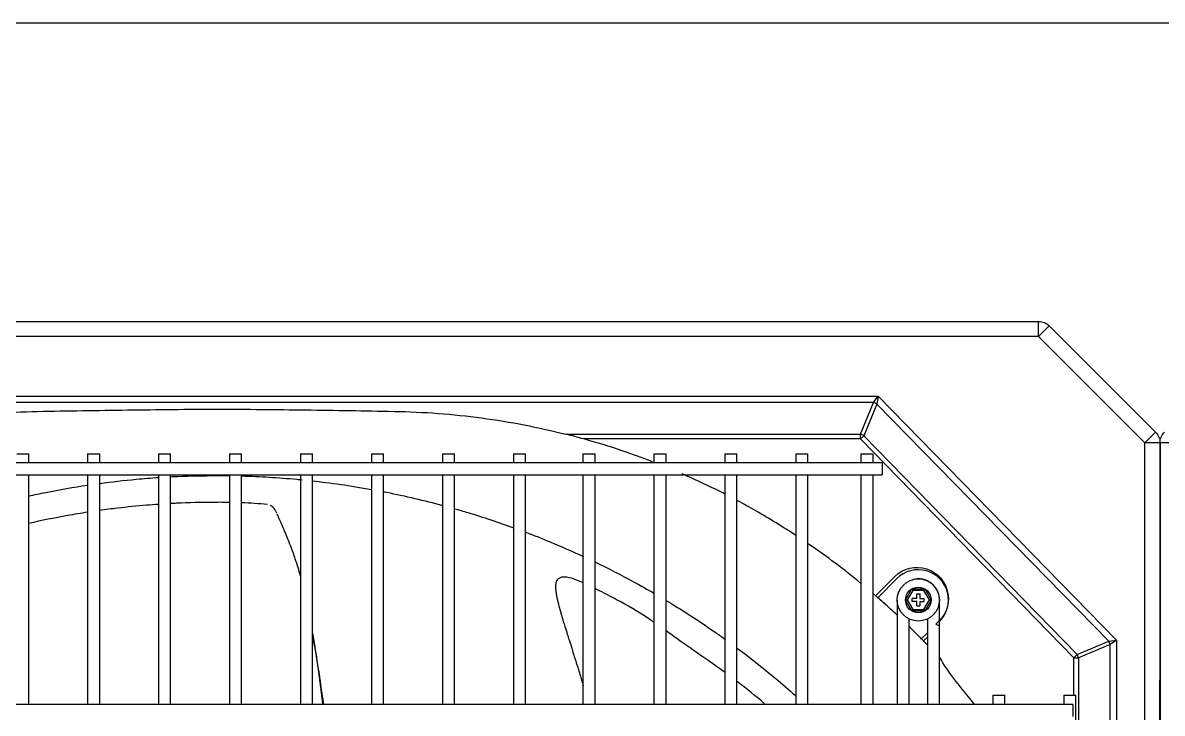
# Model space of a CAD drawing. Header units: millimetres. Extents: x 0 to 504600, y 0 to 118800.
# Drawn here: x 435197.6 to 435575, y 47969.8 to 48198.4 of the extents above; entities that cross this region are included whole.
import ezdxf

# ---------------------------------------------------------------- set-up
doc = ezdxf.new("R2010")
doc.units = ezdxf.units.MM
doc.header["$LTSCALE"] = 200
doc.layers.add('LG-AIRCON', color=240, linetype='Continuous')

# ---------------------------------------------------------------- blocks, each defined once
blk = doc.blocks.new('UXB+UXB')
at = {"layer": 'LG-AIRCON', "color": 0}
for p, q in [((-1820.02, 760), (-660.45, 760)), ((-660.45, 755), (-660.45, 760)), ((-660.45, 755), (-656.91, 758.54)), ((-656.91, 758.54), (-621.7, 723.32)), ((-660.45, 755), (-1820.02, 755)), ((-625.23, 719.79), (-660.45, 755)), ((-1765.12, 735.21), (-713.55, 735.21)), ((-715.07, 733.09), (-1763.59, 733.09)), ((-719.41, 722.61), (-715.07, 733.09)), ((-713.97, 732.63), (-718.31, 722.16)), ((-715.07, 733.09), (-713.55, 735.21)), ((-713.55, 735.21), (-713.97, 732.63)), ((-637.21, 654.07), (-713.97, 732.63)), ((-713.55, 735.21), (-634.64, 654.49)), ((-816.88, 722.61), (-719.41, 722.61)), ((-719.41, 721.06), (-811.04, 721.06)), ((-719.41, 721.06), (-719.41, 722.61)), ((-719.41, 721.06), (-718.31, 722.16)), ((-648.79, 648.63), (-719.41, 721.06)), ((-718.31, 722.16), (-647.69, 649.73)), ((-625.23, 719.79), (-621.7, 723.32)), ((-625.23, 40.21), (-625.23, 719.79)), ((-620.23, 719.79), (-625.23, 719.79)), ((-620.23, 719.79), (-620.23, 40.21)), ((-620.23, 40.68), (-620.23, 719.79)), ((-615.24, 719.79), (-620.23, 719.79)), ((-998.87, 716.17), (-994.87, 716.17)), ((-994.87, 713.17), (-994.87, 716.17)), ((-975.37, 716.17), (-975.37, 713.17)), ((-975.37, 716.17), (-971.37, 716.17)), ((-971.37, 713.17), (-971.37, 716.17)), ((-951.88, 716.17), (-951.88, 713.17)), ((-951.88, 716.17), (-947.88, 716.17)), ((-947.88, 713.17), (-947.88, 716.17)), ((-928.38, 716.17), (-928.38, 713.17)), ((-928.38, 716.17), (-924.38, 716.17)), ((-924.38, 713.17), (-924.38, 716.17)), ((-904.88, 716.17), (-904.88, 713.17)), ((-904.88, 716.17), (-900.88, 716.17)), ((-900.88, 713.17), (-900.88, 716.17)), ((-881.39, 716.17), (-881.39, 713.17)), ((-881.39, 716.17), (-877.39, 716.17)), ((-877.39, 713.17), (-877.39, 716.17)), ((-857.89, 716.17), (-857.89, 713.17)), ((-857.89, 716.17), (-853.89, 716.17)), ((-853.89, 713.17), (-853.89, 716.17)), ((-834.39, 716.17), (-834.39, 713.17)), ((-834.39, 716.17), (-830.4, 716.17)), ((-830.4, 713.17), (-830.4, 716.17)), ((-811.33, 716.17), (-811.33, 713.17)), ((-811.33, 716.17), (-807.33, 716.17)), ((-807.33, 713.17), (-807.33, 716.17)), ((-787.83, 716.17), (-787.83, 713.17)), ((-787.83, 716.17), (-783.83, 716.17)), ((-783.83, 713.17), (-783.83, 716.17)), ((-764.34, 716.17), (-764.34, 713.17)), ((-764.34, 716.17), (-760.34, 716.17)), ((-760.34, 713.17), (-760.34, 716.17)), ((-740.84, 716.17), (-740.84, 713.17)), ((-740.84, 716.17), (-736.84, 716.17)), ((-736.84, 713.17), (-736.84, 716.17)), ((-719.27, 716.17), (-719.27, 713.17)), ((-719.27, 716.17), (-715.27, 716.17)), ((-715.27, 713.17), (-715.27, 716.17)), ((-712.27, 713.17), (-1766.82, 713.17)), ((-712.27, 713.17), (-712.27, 711.17)), ((-712.27, 711.17), (-712.27, 709.17)), ((-1766.82, 709.17), (-712.27, 709.17)), ((-994.87, 633.18), (-994.87, 709.17)), ((-975.37, 709.17), (-975.37, 633.18)), ((-971.37, 633.18), (-971.37, 709.17)), ((-951.88, 709.17), (-951.88, 633.18)), ((-947.88, 633.18), (-947.88, 709.17)), ((-928.38, 709.17), (-928.38, 633.18)), ((-924.38, 633.18), (-924.38, 709.17)), ((-904.88, 709.17), (-904.88, 633.18)), ((-900.88, 633.18), (-900.88, 709.17)), ((-881.39, 709.17), (-881.39, 633.18)), ((-877.39, 633.18), (-877.39, 709.17)), ((-857.89, 709.17), (-857.89, 633.18)), ((-853.89, 633.18), (-853.89, 709.17)), ((-834.39, 709.17), (-834.39, 633.18)), ((-830.4, 633.18), (-830.4, 709.17)), ((-811.33, 709.17), (-811.33, 633.18)), ((-807.33, 633.18), (-807.33, 709.17)), ((-787.83, 709.17), (-787.83, 633.18)), ((-783.83, 633.18), (-783.83, 709.17)), ((-764.34, 709.17), (-764.34, 633.18)), ((-760.34, 633.18), (-760.34, 709.17)), ((-740.84, 709.17), (-740.84, 633.18)), ((-736.84, 633.18), (-736.84, 709.17)), ((-719.27, 709.17), (-719.27, 633.18)), ((-715.27, 633.18), (-715.27, 709.17)), ((-714.43, 669.16), (-708.05, 675.54)), ((-900.82, 671.75), (-900.88, 671.88)), ((-900.82, 671.75), (-900.88, 671.75)), ((-707.35, 674.83), (-713.67, 668.51)), ((-704.53, 667.76), (-702.4, 671.44)), ((-702.11, 670.94), (-703.95, 667.76)), ((-702.4, 671.44), (-698.15, 671.44)), ((-702.4, 671.44), (-702.11, 670.94)), ((-700.78, 668.26), (-702.28, 668.26)), ((-702.28, 667.26), (-702.28, 668.26)), ((-698.44, 670.94), (-702.11, 670.94)), ((-700.78, 669.76), (-699.78, 669.76)), ((-700.78, 668.26), (-700.78, 669.76)), ((-699.78, 669.76), (-699.78, 668.26)), ((-699.78, 668.26), (-698.28, 668.26)), ((-698.44, 670.94), (-698.15, 671.44)), ((-696.6, 667.76), (-698.44, 670.94)), ((-698.28, 667.26), (-698.28, 668.26)), ((-698.15, 671.44), (-696.03, 667.76)), ((-707.27, 667.6), (-707.27, 653.84)), ((-702.4, 664.08), (-704.53, 667.76)), ((-704.53, 667.76), (-703.95, 667.76)), ((-703.95, 667.76), (-702.11, 664.58)), ((-702.4, 664.08), (-702.11, 664.58)), ((-700.78, 667.26), (-702.28, 667.26)), ((-702.11, 664.58), (-698.44, 664.58)), ((-700.78, 665.76), (-700.78, 667.26)), ((-700.78, 665.76), (-699.78, 665.76)), ((-699.78, 667.26), (-699.78, 665.76)), ((-699.78, 667.26), (-698.28, 667.26)), ((-698.44, 664.58), (-696.6, 667.76)), ((-698.44, 664.58), (-698.15, 664.08)), ((-696.03, 667.76), (-698.15, 664.08)), ((-696.6, 667.76), (-696.03, 667.76)), ((-693.28, 653.84), (-693.28, 667.6)), ((-703.27, 653.84), (-703.27, 661.44)), ((-698.15, 664.08), (-702.4, 664.08)), ((-697.28, 661.44), (-697.28, 653.84)), ((-707.27, 656.89), (-707.27, 633.18)), ((-703.27, 633.18), (-703.27, 656.89)), ((-699.28, 654.93), (-697.28, 656.83)), ((-694.52, 659.78), (-693.28, 659.24)), ((-697.28, 655.45), (-698.58, 654.22)), ((-697.28, 653.84), (-697.28, 651.01)), ((-693.28, 651.01), (-693.28, 653.84)), ((-647.69, 649.73), (-637.21, 654.07)), ((-636.76, 652.97), (-647.23, 648.63)), ((-637.21, 654.07), (-634.64, 654.49)), ((-634.64, 654.49), (-636.76, 652.97)), ((-636.76, 164.82), (-636.76, 652.97)), ((-634.64, 654.49), (-634.64, 163.94)), ((-697.28, 651.01), (-697.28, 647.35)), ((-693.28, 647.35), (-693.28, 651.01)), ((-693.28, 651.01), (-693.28, 651.01)), ((-648.79, 648.63), (-647.69, 649.73)), ((-697.28, 647.35), (-697.28, 644.52)), ((-693.28, 644.52), (-693.28, 647.35)), ((-693.28, 647.35), (-693.28, 647.35)), ((-648.79, 636.18), (-648.79, 648.63)), ((-648.79, 648.63), (-647.23, 648.63)), ((-647.23, 648.63), (-647.23, 561.84)), ((-697.28, 644.52), (-697.28, 633.18)), ((-693.28, 633.18), (-693.28, 644.52)), ((-620.43, 640.85), (-620.43, 637.85)), ((-620.23, 637.85), (-620.43, 637.85)), ((-620.43, 637.85), (-620.43, 441.22)), ((-675.59, 636.18), (-675.59, 633.18)), ((-675.59, 636.18), (-671.59, 636.18)), ((-671.59, 633.18), (-671.59, 636.18)), ((-652.09, 636.18), (-652.09, 633.18)), ((-652.09, 636.18), (-648.09, 636.18)), ((-648.09, 182.25), (-648.09, 636.18)), ((-649.09, 633.18), (-1831.81, 633.18)), ((-649.09, 633.18), (-649.09, 631.18)), ((-649.09, 631.18), (-649.09, 629.18))]:
    blk.add_line(p, q, dxfattribs=at)
for radius in [7, 4.25, 4.25]:
    blk.add_circle((-700.28, 667.76), radius, dxfattribs=at)
at = {"layer": 'LG-AIRCON', "color": 0, "extrusion": (0, 0, -1)}
for centre, radius, start, end in [((660.45, 755), 5, 90, 135), ((625.23, 719.79), 5, 135, 180), ((615.24, 719.79), 5, 0, 45), ((700.73, 668.14), 10.41, 45.3072, 233.3862)]:
    blk.add_arc(centre, radius, start, end, dxfattribs=at)
at = {"layer": 'LG-AIRCON', "color": 0}
for centre, radius, start, end in [((-700.28, 667.76), 10, 313.4494, 135), ((-619.63, 640.85), 0.8, 138.5895, 180)]:
    blk.add_arc(centre, radius, start, end, dxfattribs=at)
for centre, major_axis in [((-715.07, 731.53), (-2.03, 0.84)), ((-719.41, 721.06), (-2.03, 0.84)), ((-638.31, 652.97), (-0.84, 2.03)), ((-648.79, 648.63), (-0.84, 2.03))]:
    blk.add_ellipse(centre, major_axis=major_axis, ratio=0.678598, start_param=4.438375, end_param=4.986403, dxfattribs=at)
for points, knots in [([(-1050.37, 721.97), (-1040.81, 724.49), (-1031.16, 726.44), (-1016.55, 728.5), (-1011.66, 729.04), (-1001.84, 729.84), (-996.9, 730.07), (-986.99, 730.32), (-982.03, 730.38), (-972.1, 730.54), (-967.14, 730.61), (-952.25, 730.81), (-942.32, 730.9), (-932.38, 730.97)], [0, 0, 0, 0, 0.25, 0.25, 0.375, 0.375, 0.5, 0.5, 0.625, 0.625, 0.75, 0.75, 1, 1, 1, 1]), ([(-932.38, 730.97), (-922.63, 730.9), (-912.88, 730.81), (-893.38, 730.56), (-883.63, 730.43), (-869.02, 730.1), (-864.14, 729.91), (-854.45, 729.18), (-849.65, 728.67), (-835.39, 726.75), (-826.05, 724.93), (-816.88, 722.61)], [0, 0, 0, 0, 0.25, 0.25, 0.5, 0.5, 0.625, 0.625, 0.75, 0.75, 1, 1, 1, 1]), ([(-994.92, 702.17), (-993.04, 702.58), (-986.57, 703.94), (-980.06, 705.08), (-975.42, 705.77)], [0, 0, 0, 0, 0.290991, 1, 1, 1, 1]), ([(-971.42, 706.34), (-967.39, 706.89), (-960.89, 707.63), (-954.36, 708.16), (-951.9, 708.32)], [0, 0, 0, 0, 0.622175, 1, 1, 1, 1]), ([(-947.9, 708.56), (-947.11, 708.6), (-942.04, 708.84), (-936.97, 708.9), (-932.68, 708.96)], [0, 0, 0, 0, 0.15493, 1, 1, 1, 1]), ([(-924.37, 708.84), (-924.3, 708.84), (-921.28, 708.75), (-915.18, 708.47), (-908.57, 707.97), (-904.91, 707.62), (-904.33, 707.56)], [0, 0, 0, 0, 0.009862, 0.452008, 0.912782, 1, 1, 1, 1]), ([(-900.87, 707.2), (-899.41, 707.04), (-894.65, 706.47), (-888.14, 705.54), (-883.1, 704.67), (-881.35, 704.36)], [0, 0, 0, 0, 0.222526, 0.729479, 1, 1, 1, 1]), ([(-877.38, 703.61), (-877.05, 703.55), (-870.48, 702.25), (-863.96, 700.73), (-857.81, 699.08)], [0, 0, 0, 0, 0.049766, 1, 1, 1, 1]), ([(-951.89, 699.42), (-953.23, 699.33), (-957.76, 698.98), (-964.26, 698.33), (-969.41, 697.67), (-971.38, 697.4)], [0, 0, 0, 0, 0.205527, 0.696848, 1, 1, 1, 1]), ([(-928.39, 700.06), (-930.1, 700.09), (-935.97, 700.09), (-942.45, 699.95), (-947.23, 699.7), (-947.88, 699.67)], [0, 0, 0, 0, 0.25942, 0.898801, 1, 1, 1, 1]), ([(-912.7, 696.45), (-912.87, 696.77), (-913.24, 697.41), (-913.64, 698.16), (-914.19, 698.65), (-914.7, 698.98), (-914.98, 699.12)], [0, 0, 0, 0, 0.181976, 0.413188, 0.708779, 1, 1, 1, 1]), ([(-740.66, 689.01), (-745.07, 691.91), (-749.56, 694.67), (-756.12, 698.42), (-758.13, 699.53), (-760.14, 700.61)], [0, 0, 0, 0, 0.696314, 0.696314, 1, 1, 1, 1]), ([(-975.38, 696.81), (-977.62, 696.46), (-984.11, 695.38), (-990.61, 694.06), (-994.87, 693.09)], [0, 0, 0, 0, 0.345093, 1, 1, 1, 1]), ([(-904.89, 675.7), (-904.98, 676.04), (-905.17, 676.74), (-905.45, 677.69), (-905.73, 678.64), (-906.03, 679.62), (-906.34, 680.58), (-906.62, 681.42), (-906.89, 682.24), (-907.22, 683.17), (-907.55, 684.09), (-907.84, 684.88), (-908.14, 685.66), (-908.44, 686.42), (-908.78, 687.29), (-909.08, 688.03), (-909.38, 688.75), (-909.63, 689.36), (-909.89, 689.97), (-910.18, 690.64), (-910.46, 691.31), (-910.74, 691.96), (-910.97, 692.48), (-911.21, 693.03), (-911.41, 693.49), (-911.64, 694.03), (-911.82, 694.44), (-912.02, 694.91), (-912.21, 695.32), (-912.36, 695.67), (-912.52, 696.05), (-912.59, 696.2), (-912.61, 696.25)], [0, 0, 0, 0, 0.039009, 0.083366, 0.112937, 0.157294, 0.201651, 0.231222, 0.260794, 0.305151, 0.349508, 0.379079, 0.40865, 0.453007, 0.482579, 0.526936, 0.556507, 0.586078, 0.61565, 0.645221, 0.689578, 0.71915, 0.748721, 0.778292, 0.807864, 0.837435, 0.867006, 0.896578, 0.926149, 0.95572, 0.985292, 1, 1, 1, 1]), ([(-853.83, 697.98), (-852.38, 697.57), (-845.8, 695.64), (-839.3, 693.49), (-834.28, 691.67)], [0, 0, 0, 0, 0.22069, 1, 1, 1, 1]), ([(-830.29, 690.19), (-827.57, 689.16), (-821.15, 686.61), (-814.82, 683.83), (-811.19, 682.15)], [0, 0, 0, 0, 0.42049, 1, 1, 1, 1]), ([(-807.18, 680.25), (-802.94, 678.2), (-796.38, 674.84), (-789.96, 671.23), (-787.67, 669.9)], [0, 0, 0, 0, 0.640117, 1, 1, 1, 1]), ([(-820.2, 673.75), (-820.25, 673.6), (-820.31, 673.35), (-820.36, 673.05), (-820.41, 672.59), (-820.42, 672.23), (-820.41, 671.79), (-820.38, 671.27), (-820.34, 670.82), (-820.26, 670.22), (-820.18, 669.7), (-820.07, 669.07), (-819.95, 668.47), (-819.79, 667.7), (-819.6, 666.91), (-819.4, 666.1), (-819.21, 665.38), (-819.01, 664.64), (-818.76, 663.76), (-818.5, 662.85), (-818.19, 661.78), (-817.9, 660.83), (-817.61, 659.86), (-817.3, 658.87), (-816.94, 657.72), (-816.57, 656.54), (-816.24, 655.49), (-815.9, 654.43), (-815.51, 653.21), (-815.11, 651.94), (-814.72, 650.71), (-814.32, 649.43), (-813.91, 648.13), (-813.49, 646.81), (-813.08, 645.47), (-812.66, 644.1), (-812.24, 642.73), (-811.82, 641.34), (-811.47, 640.16), (-811.28, 639.5), (-811.23, 639.36)], [0, 0, 0, 0, 0.033229, 0.055763, 0.078298, 0.100832, 0.123366, 0.145901, 0.168435, 0.19097, 0.213504, 0.236039, 0.258573, 0.281107, 0.314909, 0.337443, 0.359978, 0.382512, 0.405047, 0.438848, 0.461383, 0.495184, 0.517719, 0.540253, 0.574055, 0.607857, 0.630391, 0.652925, 0.686727, 0.720529, 0.743063, 0.776865, 0.810667, 0.833201, 0.867003, 0.900804, 0.923339, 0.95714, 0.990942, 1, 1, 1, 1]), ([(-811.31, 673.47), (-811.99, 673.78), (-813.73, 674.54), (-816.03, 675.29), (-818.05, 675.38), (-818.97, 675.14), (-819.54, 674.78), (-819.98, 674.33), (-820.17, 673.93), (-820.24, 673.62)], [0, 0, 0, 0, 0.219395, 0.55496, 0.6933, 0.812497, 0.863417, 0.908725, 1, 1, 1, 1]), ([(-693.28, 667.77), (-693.28, 668.38), (-693.43, 669.51), (-694.19, 671.45), (-695.61, 673.17), (-697.49, 674.27), (-699.32, 674.78), (-700.92, 674.78), (-701.92, 674.49), (-702.29, 674.34)], [0, 0, 0, 0, 0.137261, 0.262101, 0.473405, 0.635419, 0.754104, 0.906211, 1, 1, 1, 1]), ([(-787.81, 660.39), (-788.11, 660.59), (-791.66, 663), (-797.13, 666.27), (-803.45, 669.59), (-806.3, 671.04), (-807.3, 671.54)], [0, 0, 0, 0, 0.048306, 0.574929, 0.852045, 1, 1, 1, 1]), ([(-707.26, 662.72), (-708.23, 663.62), (-710.39, 665.62), (-712.6, 667.57), (-713.82, 668.64)], [0, 0, 0, 0, 0.44696, 1, 1, 1, 1]), ([(-707.27, 662.72), (-708.23, 663.62), (-710.35, 665.57), (-712.5, 667.48), (-713.67, 668.51)], [0, 0, 0, 0, 0.457218, 1, 1, 1, 1]), ([(-783.66, 667.52), (-782.74, 666.97), (-777.21, 663.6), (-770.7, 659.32), (-765.22, 655.43), (-764.15, 654.66)], [0, 0, 0, 0, 0.137607, 0.830509, 1, 1, 1, 1]), ([(-897.46, 633.18), (-897.49, 633.48), (-897.6, 634.39), (-897.75, 635.59), (-897.93, 637.11), (-898.1, 638.48), (-898.3, 640), (-898.48, 641.37), (-898.66, 642.72), (-898.86, 644.2), (-899.05, 645.51), (-899.26, 646.97), (-899.43, 648.13), (-899.65, 649.58), (-899.85, 650.87), (-900.07, 652.31), (-900.28, 653.6), (-900.5, 654.89), (-900.7, 656.09), (-900.83, 656.85), (-900.89, 657.18)], [0, 0, 0, 0, 0.03653, 0.110211, 0.147051, 0.220732, 0.275993, 0.331254, 0.386515, 0.441776, 0.515457, 0.552298, 0.625979, 0.66282, 0.736501, 0.791762, 0.847023, 0.902283, 0.957544, 1, 1, 1, 1]), ([(-897.2, 633.17), (-897.22, 633.36), (-897.43, 634.96), (-897.83, 636.99), (-898.1, 639.62), (-898.43, 642.12), (-898.89, 644.76), (-899.24, 646.99), (-899.5, 648.84), (-899.76, 650.52), (-900.24, 652.54), (-900.58, 654.66), (-900.8, 656.12), (-900.88, 656.64), (-900.88, 656.67)], [0, 0, 0, 0, 0.022704, 0.188294, 0.255944, 0.328946, 0.48653, 0.631631, 0.688105, 0.734898, 0.828723, 0.938324, 0.99671, 1, 1, 1, 1]), ([(-764.26, 643.72), (-769.32, 647.38), (-775.93, 651.81), (-782.44, 656.57), (-783.8, 657.55)], [0, 0, 0, 0, 0.792341, 1, 1, 1, 1]), ([(-700.28, 655.94), (-700.82, 656.49), (-701.8, 657.47), (-702.79, 658.45), (-703.24, 658.88)], [0, 0, 0, 0, 0.553412, 1, 1, 1, 1]), ([(-700.28, 655.94), (-700.82, 656.49), (-701.8, 657.47), (-702.79, 658.45), (-703.24, 658.88)], [0, 0, 0, 0, 0.55329, 1, 1, 1, 1]), ([(-760.13, 651.72), (-758.1, 650.2), (-751.6, 645.23), (-745.14, 639.86), (-740.78, 635.95), (-740.61, 635.8)], [0, 0, 0, 0, 0.302202, 0.97371, 1, 1, 1, 1]), ([(-681.8, 633.32), (-682.14, 633.77), (-682.49, 634.21), (-686.64, 639.51), (-690.67, 644.17), (-693.12, 648.65)], [0, 0, 0, 0, 0.083758, 0.083758, 1, 1, 1, 1])]:
    blk.add_open_spline(points, degree=3, knots=knots, dxfattribs=at)
for points in [[(-811.04, 721.06), (-813, 721.6), (-814.96, 722.13), (-816.88, 722.61)], [(-798.34, 717.15), (-802.54, 718.56), (-806.77, 719.87), (-811.04, 721.06)], [(-788.34, 713.54), (-791.64, 714.81), (-794.97, 716.01), (-798.34, 717.15)], [(-764.18, 702.73), (-768.86, 705.13), (-773.61, 707.38), (-778.43, 709.47)], [(-932.68, 708.96), (-931.24, 708.95), (-929.81, 708.93), (-928.38, 708.91)], [(-915.84, 699.34), (-918.71, 699.62), (-921.56, 699.83), (-924.38, 699.95)], [(-719.26, 673.24), (-724.84, 677.83), (-730.63, 682.18), (-736.59, 686.27)], [(-714.43, 669.17), (-714.7, 669.41), (-714.98, 669.65), (-715.26, 669.89)], [(-713.67, 668.51), (-713.92, 668.73), (-714.18, 668.95), (-714.43, 669.16)], [(-699.28, 654.93), (-699.61, 655.27), (-699.94, 655.61), (-700.28, 655.94)], [(-699.14, 654.79), (-699.3, 654.95), (-699.46, 655.12), (-699.63, 655.28)], [(-698.58, 654.22), (-698.82, 654.46), (-699.05, 654.69), (-699.28, 654.93)], [(-697.91, 653.52), (-698.13, 653.75), (-698.36, 653.99), (-698.58, 654.22)], [(-697.25, 652.87), (-697.47, 653.08), (-697.69, 653.3), (-697.91, 653.52)], [(-751.16, 633.39), (-754.08, 635.89), (-757.07, 638.32), (-760.15, 640.67)]]:
    blk.add_open_spline(points, degree=3, dxfattribs=at)

msp = doc.modelspace()

# ---------------------------------------------------------------- linework, layer by layer
at = {"layer": 'LG-AIRCON', "color": 8}
msp.add_lwpolyline([(434234.22, 48198.42), (436914.22, 48198.42), (436914.22, 47238.42), (434234.22, 47238.42)], close=True, dxfattribs=at)

# ---------------------------------------------------------------- block references
at = {"layer": 'LG-AIRCON', "color": 50}
msp.add_blockref('UXB+UXB', (436194.45, 47339.54), dxfattribs=at)

doc.saveas('drawing.dxf')
